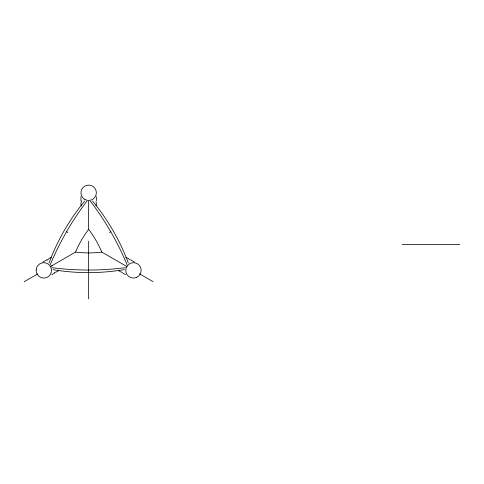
<?xml version="1.0" encoding="UTF-8"?>
<svg xmlns="http://www.w3.org/2000/svg" width="484" height="484" viewBox="0 0 484 484"><rect width="100%" height="100%" fill="white"/><g stroke="black" fill="none" stroke-linecap="round" stroke-linejoin="round"><path stroke-width="0.73" d="M49.072 262.897C57.39 240.463 69.502 219.446 84.742 200.999M42.798 262.092L46.906 259.72M24.2 281.724L37.831 273.853M50.161 266.732L75.522 252.091A106.643 106.643 0 0 1 88.645 229.356L88.651 201.169M109.469 232.495L110.775 231.739M51.492 266.018L52.587 265.383M51.721 274.724L54.607 273.061M124.358 269.594C100.769 273.605 76.514 273.629 52.919 269.655M402.101 244.511L459.8 244.511M130.396 259.72L134.498 262.092M66.52 231.739L67.833 232.495M75.522 252.097A106.643 106.643 0 0 0 101.773 252.097L127.11 266.666M139.44 273.787L153.071 281.658M122.694 273.061L125.574 274.724M92.517 201.048C107.787 219.47 119.929 240.469 128.284 262.891M96.352 196.679L96.352 200.757M88.651 241.213L88.651 298.912M80.949 196.679L80.949 200.757M50.251 264.663A287.048 287.048 0 0 1 86.902 201.187M90.393 201.187A287.048 287.048 0 0 1 127.044 264.663M125.295 267.688A287.048 287.048 0 0 1 52 267.688M88.651 229.356A106.643 106.643 0 0 1 101.779 252.091M125.81 257.434A7.702 7.199 -60 0 1 129.658 259.86M122.446 272.359A7.702 7.199 -60 0 1 118.423 270.235M58.873 270.235A7.702 7.199 60 0 1 54.335 272.413M47.329 260.277A7.702 7.199 60 0 1 51.485 257.434M96.038 201.81A7.702 7.199 0 0 1 96.038 205.869M81.258 205.869A7.702 7.199 0 0 1 81.645 200.848M136.809 277.302A7.702 7.683 -60 0 0 137.777 264.004A7.702 7.683 -60 0 0 125.798 269.848A7.702 7.683 -60 0 0 136.809 277.302M36.167 269.83A7.702 7.683 60 0 0 47.202 277.314A7.702 7.683 60 0 0 48.134 264.016A7.702 7.683 60 0 0 36.167 269.83M84.797 199.42A7.702 7.683 0 0 0 96.352 192.765A7.702 7.683 0 0 0 84.797 186.116A7.702 7.683 0 0 0 84.797 199.42"/></g></svg>
